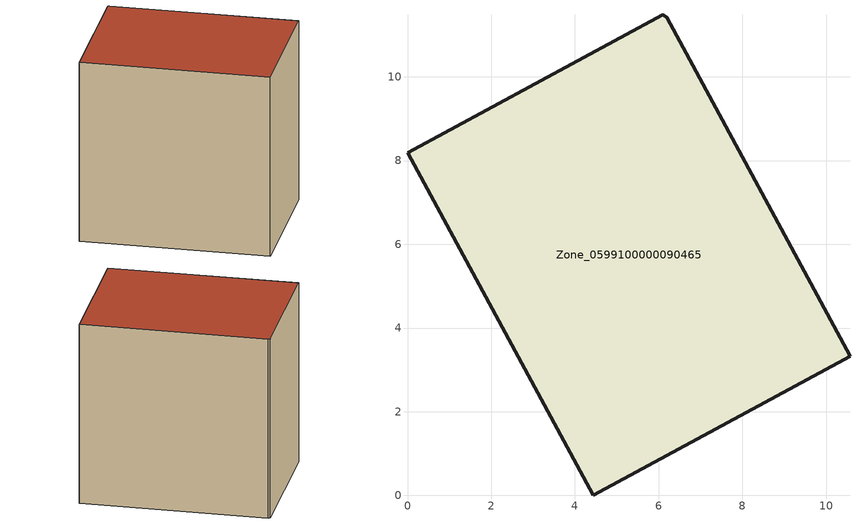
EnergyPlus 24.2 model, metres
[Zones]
Zone_0599100000090465
 floor ground (C_G): 6.1,11.49 6.19,11.42 10.57,3.32 4.44,0 0,8.18 z0
 wall outside (C_F): 4.44,0 10.57,3.32 6.19,11.42 6.1,11.49 0,8.18 4.44,0 z0:9.3
 roof outside (C_R): 0,8.18 4.44,0 10.57,3.32 6.19,11.42 6.1,11.49 z9.3
[BUILDING]
Pand.0599100000090465: North Axis=0; Terrain=City; Loads Convergence Tolerance Value=0.04; Temperature Convergence Tolerance Value=0.4; Solar Distribution=FullExterior; Maximum Number of Warmup Days=25; Minimum Number of Warmup Days=1
[Site:Location]
Rotterdam.The.Hague.AP_ZH_NLD Design_Conditions: Latitude=51.96; Longitude=4.45; Time Zone=1; Elevation=-4.5
[SITE:GROUNDTEMPERATURE:BUILDINGSURFACE]
18, 18, 18, 18, 18, 18, 18, 18, 18, 18, 18, 18
[MATERIAL] Thermal Absorptance=0.9; Solar Absorptance=0.7; Visible Absorptance=0.7
Name | Roughness | Thickness | Conductivity | Density | Specific Heat
G.D.1965 | MediumSmooth | 0.15 | 1 | 540 | 1210
F.D.1965 | Rough | 0.3 | 0.857143 | 1920 | 840
R.D.1965 | MediumRough | 0.2 | 0.08 | 1500 | 1000
[CONSTRUCTION]
C_G: G.D.1965
C_F: F.D.1965
C_R: R.D.1965
[ZONE]
Zone_0599100000090465: Type=1; Multiplier=1; Ceiling Height=Autocalculate; Volume=Autocalculate; Floor Area=autocalculate; Part of Total Floor Area=Yes
[ZONEINFILTRATION:DESIGNFLOWRATE]
Infil_Zone_0599100000090465: Zone or ZoneList or Space or SpaceList=Zone_0599100000090465; Schedule=AlwaysOn; Design Flow Rate Calculation Method=Flow/Area; Flow Rate per Floor Area=0.0042; Constant Term Coefficient=1; Temperature Term Coefficient=0; Velocity Term Coefficient=0; Velocity Squared Term Coefficient=0
[HVACTEMPLATE:ZONE:IDEALLOADSAIRSYSTEM]
Zone_0599100000090465: Maximum Heating Supply Air Temperature=50; Minimum Cooling Supply Air Temperature=13; Maximum Heating Supply Air Humidity Ratio=0.0156; Minimum Cooling Supply Air Humidity Ratio=0.0077; Heating Limit=NoLimit; Cooling Limit=NoLimit; Dehumidification Control Type=ConstantSensibleHeatRatio; Cooling Sensible Heat Ratio=0.7; Dehumidification Setpoint=60; Humidification Control Type=None; Humidification Setpoint=30; Outdoor Air Method=None; Outdoor Air Flow Rate per Person=0.00944; Outdoor Air Flow Rate per Zone Floor Area=0; Outdoor Air Flow Rate per Zone=0; Demand Controlled Ventilation Type=None; Outdoor Air Economizer Type=NoEconomizer; Heat Recovery Type=None; Sensible Heat Recovery Effectiveness=0.7; Latent Heat Recovery Effectiveness=0.65
[ZONECONTROL:THERMOSTAT]
ThermostatControl_Zone_0599100000090465: Zone or ZoneList=Zone_0599100000090465; Control Type Schedule=DualSetpointControlType; Control 1=Thermostat_Zone_0599100000090465; Temperature Difference Between Cutout And Setpoint=0
[THERMOSTATSETPOINT:DUALSETPOINT]
Thermostat_Zone_0599100000090465: Heating Setpoint Temperature Schedule=HeatingSetpoint_Zone_0599100000090465; Cooling Setpoint Temperature Schedule=CoolingSetpoint_Zone_0599100000090465
[SCHEDULE:COMPACT]
HeatingSetpoint_Zone_0599100000090465: Through: 12/31, For: AllDays, Until: 24:00, 21
CoolingSetpoint_Zone_0599100000090465: Through: 12/31, For: AllDays, Until: 24:00, 24
DualSetpointControlType: Through: 12/31, For: AllDays, Until: 24:00, 4
AlwaysOn: Through: 12/31, For: AllDays, Until: 24:00, 1
